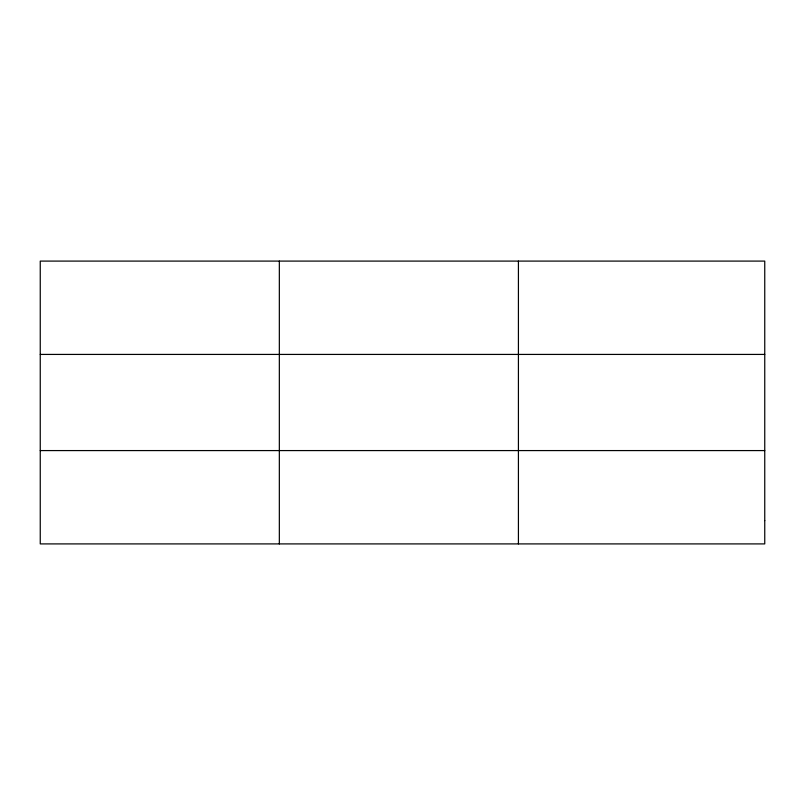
<?xml version="1.0" encoding="UTF-8"?>
<svg xmlns="http://www.w3.org/2000/svg" width="805" height="805" viewBox="0 0 805 805"><rect width="100%" height="100%" fill="white"/><g stroke="black" fill="none" stroke-linecap="round" stroke-linejoin="round"><path stroke-width="1.21" d="M279.335 261.092L279.335 543.908M518.42 261.092L518.42 543.908M40.25 354.421L764.75 354.421M40.25 450.579L764.75 450.579M764.75 520.573L764.75 543.908L40.25 543.908L40.25 261.092L764.75 261.092L764.75 520.573"/></g></svg>
